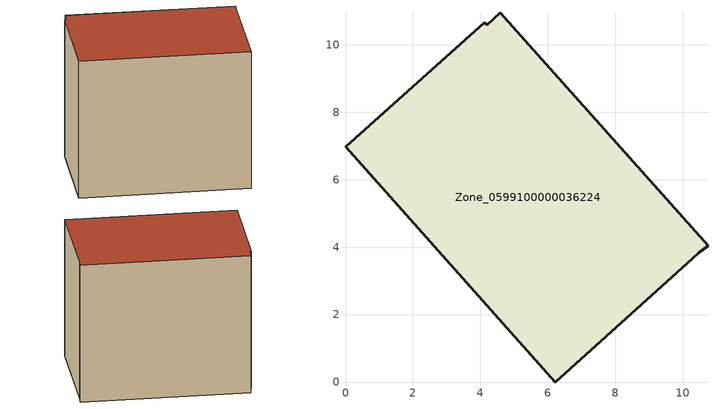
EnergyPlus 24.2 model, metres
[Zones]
Zone_0599100000036224
 floor ground (C_G): 10.28,3.66 6.22,0 0,6.98 4.12,10.65 4.2,10.6 4.59,10.94 10.75,4.04 10.47,3.83 z0
 wall outside (C_F): 6.22,0 10.28,3.66 10.47,3.83 10.75,4.04 4.59,10.94 4.2,10.6 4.12,10.65 0,6.98 6.22,0 z0:8.04
 roof outside (C_R): 10.75,4.04 4.59,10.94 4.2,10.6 4.12,10.65 0,6.98 6.22,0 10.28,3.66 10.47,3.83 z8.04
[BUILDING]
Pand.0599100000036224: North Axis=0; Terrain=City; Loads Convergence Tolerance Value=0.04; Temperature Convergence Tolerance Value=0.4; Solar Distribution=FullExterior; Maximum Number of Warmup Days=25; Minimum Number of Warmup Days=1
[Site:Location]
Rotterdam.The.Hague.AP_ZH_NLD Design_Conditions: Latitude=51.96; Longitude=4.45; Time Zone=1; Elevation=-4.5
[SITE:GROUNDTEMPERATURE:BUILDINGSURFACE]
18, 18, 18, 18, 18, 18, 18, 18, 18, 18, 18, 18
[MATERIAL] Thermal Absorptance=0.9; Solar Absorptance=0.7; Visible Absorptance=0.7
Name | Roughness | Thickness | Conductivity | Density | Specific Heat
G.TI.1965-1974 | MediumSmooth | 0.15 | 0.882353 | 540 | 1210
F.TI.1965-1974 | Rough | 0.3 | 0.697674 | 1920 | 840
R.TI.1965-1974 | MediumRough | 0.2 | 0.232558 | 1500 | 1000
[CONSTRUCTION]
C_G: G.TI.1965-1974
C_F: F.TI.1965-1974
C_R: R.TI.1965-1974
[ZONE]
Zone_0599100000036224: Type=1; Multiplier=1; Ceiling Height=Autocalculate; Volume=Autocalculate; Floor Area=autocalculate; Part of Total Floor Area=Yes
[ZONEINFILTRATION:DESIGNFLOWRATE]
Infil_Zone_0599100000036224: Zone or ZoneList or Space or SpaceList=Zone_0599100000036224; Schedule=AlwaysOn; Design Flow Rate Calculation Method=Flow/Area; Flow Rate per Floor Area=0.003; Constant Term Coefficient=1; Temperature Term Coefficient=0; Velocity Term Coefficient=0; Velocity Squared Term Coefficient=0
[HVACTEMPLATE:ZONE:IDEALLOADSAIRSYSTEM]
Zone_0599100000036224: Maximum Heating Supply Air Temperature=50; Minimum Cooling Supply Air Temperature=13; Maximum Heating Supply Air Humidity Ratio=0.0156; Minimum Cooling Supply Air Humidity Ratio=0.0077; Heating Limit=NoLimit; Cooling Limit=NoLimit; Dehumidification Control Type=ConstantSensibleHeatRatio; Cooling Sensible Heat Ratio=0.7; Dehumidification Setpoint=60; Humidification Control Type=None; Humidification Setpoint=30; Outdoor Air Method=None; Outdoor Air Flow Rate per Person=0.00944; Outdoor Air Flow Rate per Zone Floor Area=0; Outdoor Air Flow Rate per Zone=0; Demand Controlled Ventilation Type=None; Outdoor Air Economizer Type=NoEconomizer; Heat Recovery Type=None; Sensible Heat Recovery Effectiveness=0.7; Latent Heat Recovery Effectiveness=0.65
[ZONECONTROL:THERMOSTAT]
ThermostatControl_Zone_0599100000036224: Zone or ZoneList=Zone_0599100000036224; Control Type Schedule=DualSetpointControlType; Control 1=Thermostat_Zone_0599100000036224; Temperature Difference Between Cutout And Setpoint=0
[THERMOSTATSETPOINT:DUALSETPOINT]
Thermostat_Zone_0599100000036224: Heating Setpoint Temperature Schedule=HeatingSetpoint_Zone_0599100000036224; Cooling Setpoint Temperature Schedule=CoolingSetpoint_Zone_0599100000036224
[SCHEDULE:COMPACT]
HeatingSetpoint_Zone_0599100000036224: Through: 12/31, For: AllDays, Until: 24:00, 21
CoolingSetpoint_Zone_0599100000036224: Through: 12/31, For: AllDays, Until: 24:00, 24
DualSetpointControlType: Through: 12/31, For: AllDays, Until: 24:00, 4
AlwaysOn: Through: 12/31, For: AllDays, Until: 24:00, 1
